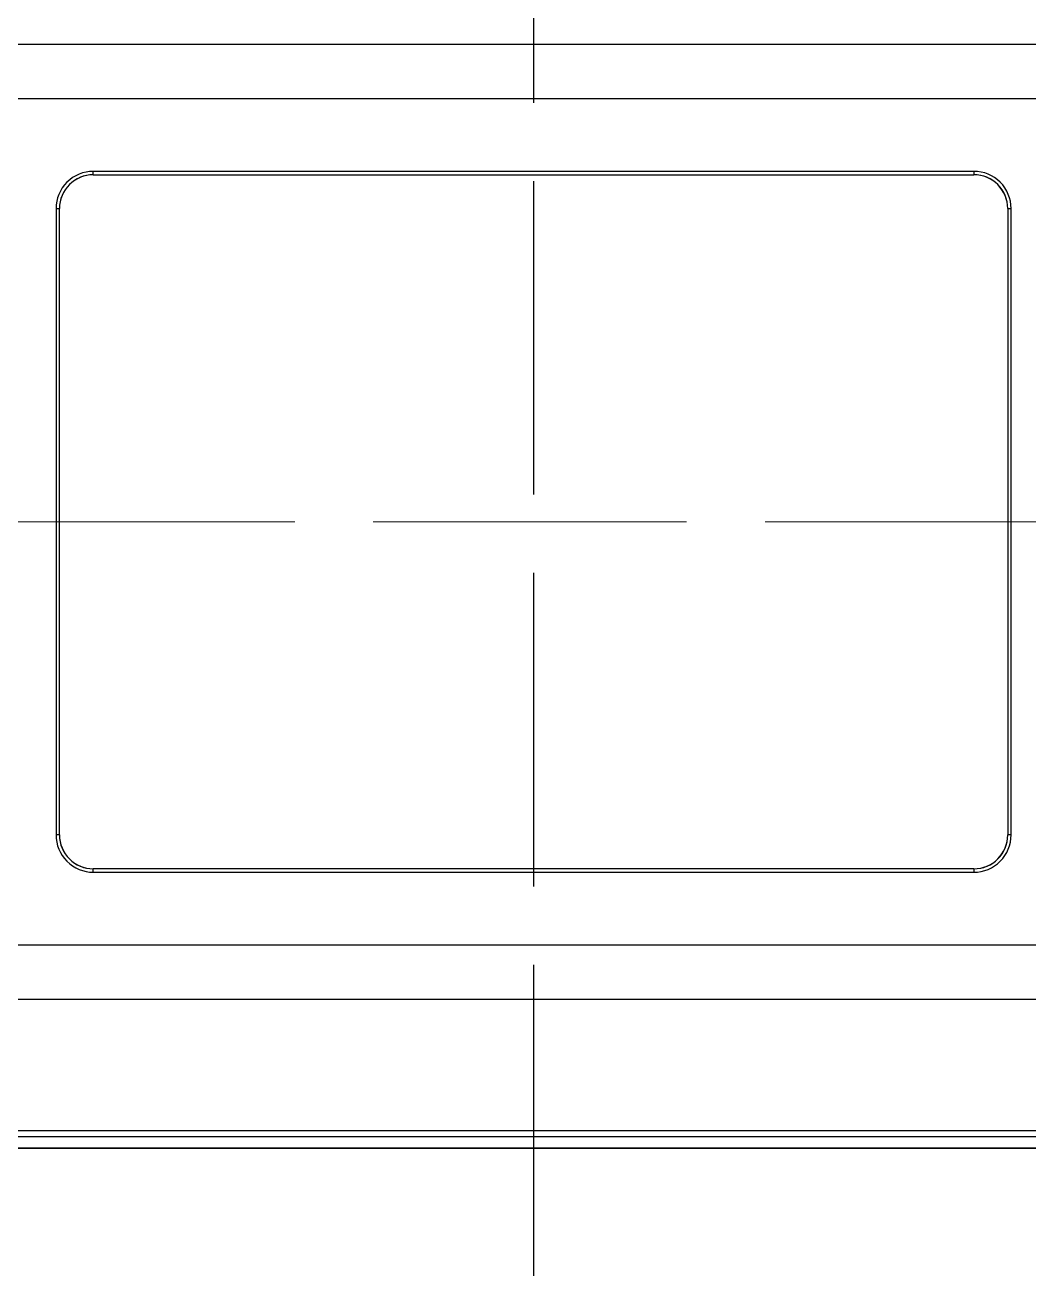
# Model space of a CAD drawing. Header units: millimetres. Extents: x 12 to 285, y 0 to 159.
# Drawn here: x 124.3 to 162.73, y 84.78 to 132.67 of the extents above; entities that cross this region are included whole.
import ezdxf

# ---------------------------------------------------------------- set-up
doc = ezdxf.new("R2010")
doc.units = ezdxf.units.MM
doc.linetypes.add('ACAD_ISO02W100', pattern=[15, 12, -3])

msp = doc.modelspace()

# ---------------------------------------------------------------- hatches: boundary and pattern name
h = msp.add_hatch(color=7)
h.dxf.hatch_style = 2
h.paths.add_polyline_path([(127.010383, 127.018877), (126.81739, 126.859941)])
h = msp.add_hatch(color=7)
h.dxf.hatch_style = 2
h.paths.add_polyline_path([(160.520897, 127.019477), (160.71389, 126.860541)])
h = msp.add_hatch(color=7)
h.dxf.hatch_style = 2
h.paths.add_polyline_path([(125.520509, 125.564118), (125.713502, 125.723054)])
h = msp.add_hatch(color=7)
h.dxf.hatch_style = 2
h.paths.add_polyline_path([(162.00161, 125.554593), (161.824824, 125.731379)])
h = msp.add_hatch(color=7)
h.dxf.hatch_style = 2
h.paths.add_polyline_path([(125.521003, 101.742561), (125.713996, 101.583625)])
h = msp.add_hatch(color=7)
h.dxf.hatch_style = 2
h.paths.add_polyline_path([(162.00221, 101.750887), (161.825424, 101.5741)])
h = msp.add_hatch(color=7)
h.dxf.hatch_style = 2
h.paths.add_polyline_path([(127.00989, 100.286638), (126.816897, 100.445573)])
h = msp.add_hatch(color=7)
h.dxf.hatch_style = 2
h.paths.add_polyline_path([(160.520403, 100.287238), (160.713397, 100.446173)])

# ---------------------------------------------------------------- linework, layer by layer
at = {"color": 7, "linetype": 'ACAD_ISO02W100', "lineweight": 25}
msp.add_lwpolyline([(143.765411, 141.69441), (143.765411, 84.777385)], dxfattribs=at)
at = {"color": 7, "lineweight": 25}
for points in [[(191.714085, 131.925394), (95.816596, 131.925394)], [(95.508586, 129.85801), (169.364201, 129.85801)], [(126.913393, 126.940009), (126.913393, 127.069584)], [(160.617394, 127.069584), (126.913393, 127.069584)], [(126.913393, 126.940009), (160.617394, 126.940009)], [(160.617394, 127.069584), (160.617394, 126.940009)], [(125.487289, 125.643586), (125.487289, 101.662493)], [(125.487289, 125.643586), (125.617005, 125.643586)], [(125.617005, 101.662493), (125.617005, 125.643586)], [(161.913817, 125.643586), (162.043392, 125.643586)], [(161.913817, 125.643586), (161.913817, 101.662493)], [(162.043392, 101.662493), (162.043392, 125.643586)], [(125.617005, 101.662493), (125.487289, 101.662493)], [(162.043392, 101.662493), (161.913817, 101.662493)], [(126.913393, 100.236495), (126.913393, 100.366106)], [(160.617394, 100.366106), (126.913393, 100.366106)], [(126.913393, 100.236495), (160.617394, 100.236495)], [(160.617394, 100.366106), (160.617394, 100.236495)], [(192.022095, 97.44821), (95.508586, 97.44821)], [(95.816596, 95.380685), (191.714085, 95.380685)], [(188.475303, 90.329507), (99.060212, 90.329507)], [(99.060212, 90.121792), (188.475303, 90.121792)], [(96.388096, 89.669813), (191.140503, 89.669813)], [(96.401608, 89.681102), (191.131296, 89.681102)]]:
    msp.add_lwpolyline(points, dxfattribs=at)
at = {"color": 7, "linetype": 'ACAD_ISO02W100', "lineweight": 15}
msp.add_lwpolyline([(92.623111, 113.653093), (195.523203, 113.653093)], dxfattribs=at)
at = {"color": 7, "lineweight": 25}
for points in [[(126.913393, 127.06969), (126.535109, 127.06969), (126.172383, 126.919407), (125.905013, 126.652001), (125.637502, 126.384596), (125.487289, 126.021799), (125.487289, 125.643586)], [(126.913393, 126.940009), (126.569505, 126.940009), (126.239799, 126.803413), (125.9967, 126.560314), (125.753495, 126.317215), (125.617005, 125.987403), (125.617005, 125.643586)], [(162.043498, 125.643586), (162.043498, 126.021799), (161.893215, 126.384596), (161.625809, 126.652001), (161.358298, 126.919407), (160.995607, 127.06969), (160.6175, 127.06969)], [(161.913817, 125.643586), (161.913817, 125.987403), (161.777186, 126.317215), (161.534087, 126.560314), (161.290988, 126.803413), (160.961317, 126.940009), (160.6175, 126.940009)], [(125.487289, 101.662493), (125.487289, 101.284316), (125.637502, 100.921589), (125.905013, 100.654113), (126.172383, 100.386708), (126.535109, 100.236389), (126.913393, 100.236389)], [(125.617005, 101.662493), (125.617005, 101.318711), (125.753495, 100.988899), (125.9967, 100.7458), (126.239799, 100.502701), (126.569505, 100.366106), (126.913393, 100.366106)], [(160.617394, 100.236389), (160.995607, 100.236389), (161.358298, 100.386708), (161.625809, 100.654113), (161.893215, 100.921589), (162.043498, 101.284316), (162.043498, 101.662493)], [(160.617394, 100.366106), (160.961317, 100.366106), (161.290988, 100.502701), (161.534087, 100.7458), (161.777186, 100.988899), (161.913817, 101.318711), (161.913817, 101.662493)]]:
    msp.add_open_spline(points, degree=3, knots=[0, 0, 0, 0, 1, 1, 1, 2, 2, 2, 2], dxfattribs=at)
for points in [[(126.913887, 126.939409), (126.197889, 126.939409), (125.617499, 126.358984), (125.617499, 125.642986)], [(161.913217, 125.642986), (161.913217, 126.358984), (161.332792, 126.939409), (160.6169, 126.939409)], [(125.617499, 101.663093), (125.617499, 100.947095), (126.197889, 100.366705), (126.913887, 100.366705)], [(160.6169, 100.366705), (161.332792, 100.366705), (161.913217, 100.947095), (161.913217, 101.663093)]]:
    msp.add_open_spline(points, degree=3, dxfattribs=at)

doc.saveas('drawing.dxf')
